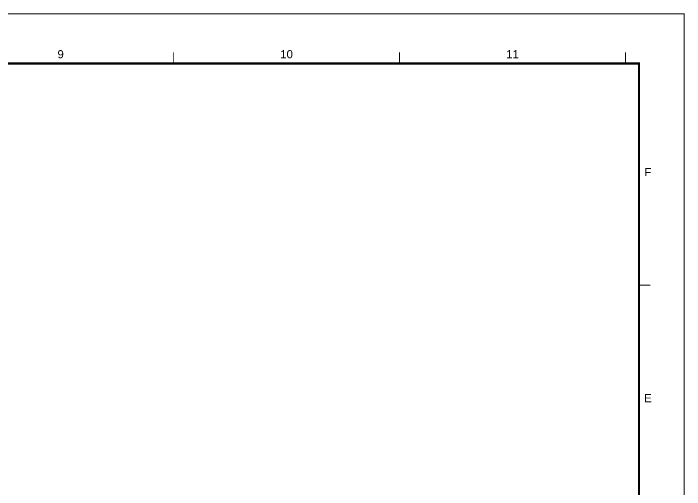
# Paper-space layout 'Layout1' of a CAD drawing. Header units: inches. Extents: x -0.3 to 11.4, y -0.3 to 8.
# Drawn here: x 8.48 to 11.417, y 5.96 to 8.042 of the extents above; entities that cross this region are included whole.
import ezdxf
from ezdxf.enums import TextEntityAlignment as Align

# ---------------------------------------------------------------- set-up
doc = ezdxf.new("R2010")
doc.units = ezdxf.units.IN
doc.header["$MEASUREMENT"] = 0
doc.layers.add('G-ANNO-NPLT', color=210, linetype='Continuous', plot=False)
doc.layers.add('G-ANNO-TEXT', color=3, linetype='Continuous')
doc.layers.add('G-ANNO-TTLB', color=3, linetype='Continuous')
doc.styles.add('ARIAL', font='Arial.ttf')

# ---------------------------------------------------------------- blocks, each defined once
blk = doc.blocks.new('A1_GRID_LAYOUT')
at = {"layer": 'G-ANNO-NPLT', "const_width": 0.18}
blk.add_lwpolyline([(594, 0), (594, 420), (0, 420), (0, 0)], dxfattribs=at)
at = {"layer": 'G-ANNO-TTLB', "const_width": 0.18, "flags": 128}
for points in [[(481, 411.5), (481, 409)], [(531, 411.5), (531, 409)], [(581, 411.5), (581, 409)], [(586.5, 360), (584, 360)]]:
    blk.add_lwpolyline(points, dxfattribs=at)
at = {"layer": 'G-ANNO-TTLB', "const_width": 0.5, "flags": 128}
blk.add_lwpolyline([(25, 409), (25, 10), (584, 10), (584, 409)], close=True, dxfattribs=at)
at = {"layer": 'G-ANNO-TEXT', "style": 'ARIAL'}
for s, p in [('9', (456, 411.07)), ('10', (506, 411.07)), ('11', (556, 411.07)), ('F', (585.98, 385)), ('E', (585.98, 335))]:
    blk.add_text(s, height=1.8, dxfattribs=at).set_placement(p, align=Align.MIDDLE_CENTER)

psp = doc.layouts.get("Layout1")

# ---------------------------------------------------------------- block references
at = {"xscale": 0.01977277110999556, "yscale": 0.01977277110999556, "zscale": 0.01977277110999556}
psp.add_blockref('A1_GRID_LAYOUT', (-0.3297, -0.264), dxfattribs=at)

doc.saveas('drawing.dxf')
